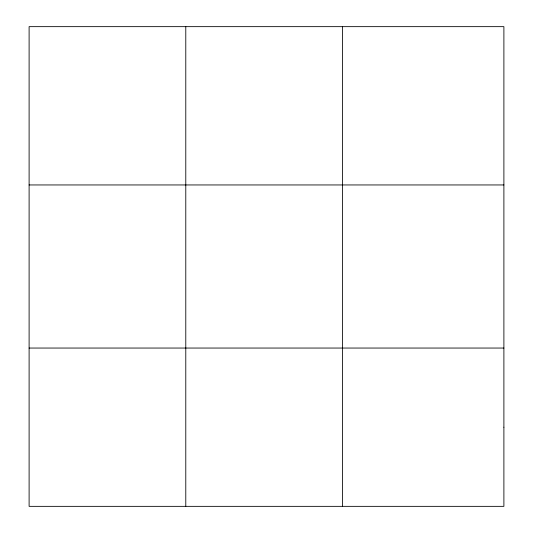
<?xml version="1.0" encoding="UTF-8"?>
<svg xmlns="http://www.w3.org/2000/svg" width="533" height="533" viewBox="0 0 533 533"><rect width="100%" height="100%" fill="white"/><g stroke="black" fill="none" stroke-linecap="round" stroke-linejoin="round"><path stroke-width="0.8" d="M185.784 26.65L185.784 506.35M342.466 26.65L342.466 506.35M29.108 184.951L503.892 184.951M29.108 348.049L503.892 348.049M503.892 427.2L503.892 506.35L29.108 506.35L29.108 26.65L503.892 26.65L503.892 427.2"/></g></svg>
